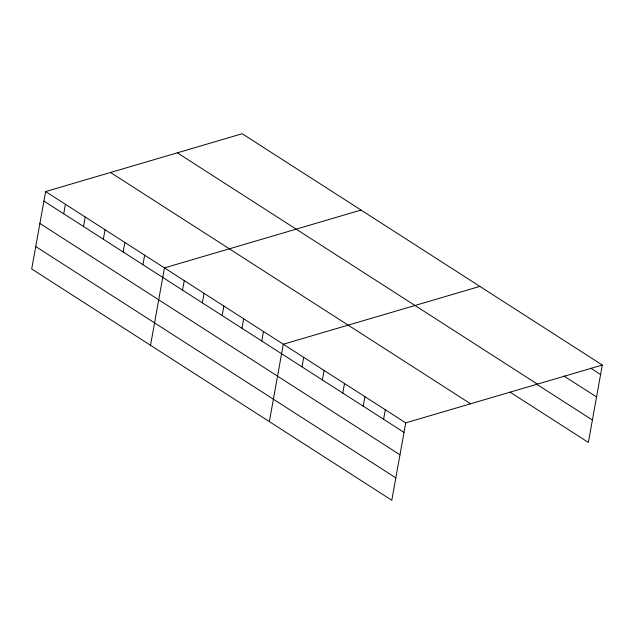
<?xml version="1.0" encoding="UTF-8"?>
<svg xmlns="http://www.w3.org/2000/svg" width="634" height="634" viewBox="0 0 634 634"><rect width="100%" height="100%" fill="white"/><g stroke="black" fill="none" stroke-linecap="round" stroke-linejoin="round"><path stroke-width="0.95" d="M602.3 365.041L242.204 133.734L45.624 191.571L31.7 268.959L391.796 500.266L405.72 422.878L602.3 365.041L588.376 442.429L510.021 392.097M63.717 213.793L65.429 204.291M83.529 226.512L85.233 217.01M103.334 239.24L105.038 229.73M123.139 251.96L124.843 242.457M142.943 264.679L144.655 255.177M150.527 345.292L164.46 267.897L361.039 210.06M182.552 290.126L184.264 280.624M202.357 302.846L204.069 293.344M222.162 315.566L223.873 306.063M241.966 328.293L243.678 318.783M261.771 341.013L263.482 331.511M269.363 421.626L283.287 344.23L479.867 286.394M301.982 366.84L303.694 357.338M322.389 379.948L324.101 370.446M342.796 393.056L344.508 383.554M363.203 406.164L364.907 396.662M383.602 419.272L385.313 409.77M590.793 368.251L600.588 374.543M563.911 375.978L596.562 396.947M177.33 152.818L537.426 384.125M536.087 383.855L592.41 420.033M110.498 172.48L470.594 403.787M45.624 191.571L405.72 422.878M43.912 201.073L404.009 432.38M39.887 223.477L399.983 454.784M35.734 246.555L395.822 477.862"/></g></svg>
